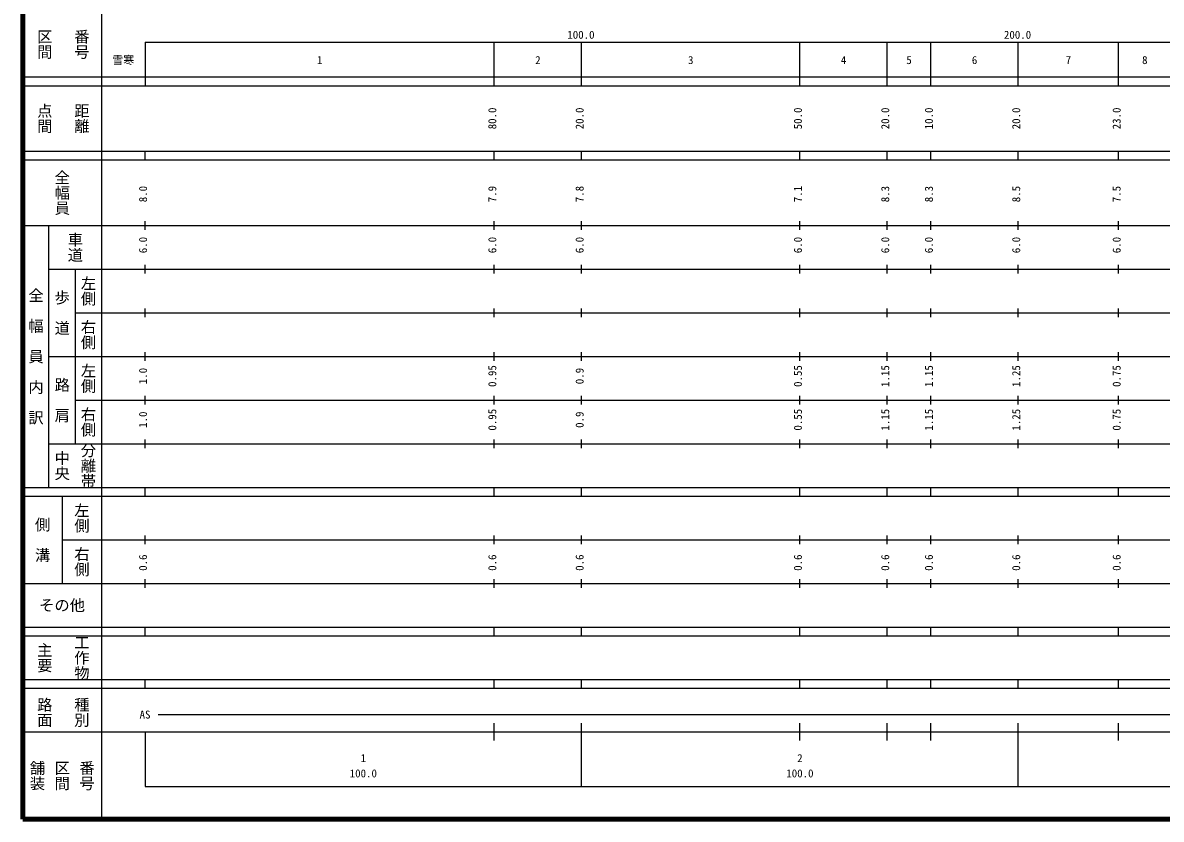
# Model space of a CAD drawing. Units: millimetres on the paper, enlarged 1000 times. Extents: x 40000 to 680000, y 20000 to 380000.
# Drawn here: x 40000 to 300757, y 20000 to 202409 of the extents above; entities that cross this region are included whole.
import ezdxf
from ezdxf.enums import TextEntityAlignment as Align

# ---------------------------------------------------------------- set-up
doc = ezdxf.new("R2010")
doc.units = ezdxf.units.MM
doc.header["$LTSCALE"] = 1000
doc.layers.add('M-TTL', color=2, linetype='Continuous', lineweight=140)
doc.layers.add('M-TTL-BAND', color=7, linetype='Continuous', lineweight=25)
doc.styles.add('@ＭＳ ゴシック', font='')
doc.styles.add('ＭＳ ゴシック', font='')
doc.styles.get('@ＭＳ ゴシック').set_extended_font_data('@MS Gothic')
doc.styles.get('ＭＳ ゴシック').set_extended_font_data('MS Gothic')

msp = doc.modelspace()

# ---------------------------------------------------------------- linework, layer by layer
at = {"layer": 'M-TTL'}
for p, q in [((40000, 380000), (40000, 20000)), ((40000, 20000), (680000, 20000))]:
    msp.add_line(p, q, dxfattribs=at)
at = {"layer": 'M-TTL-BAND'}
for p, q in [((58000, 370000), (58000, 20000)), ((68000, 198000), (579000, 198000)), ((68000, 198000), (68000, 188000)), ((148000, 188000), (148000, 198000)), ((168000, 188000), (168000, 198000)), ((218000, 188000), (218000, 198000)), ((238000, 188000), (238000, 198000)), ((248000, 188000), (248000, 198000)), ((268000, 188000), (268000, 198000)), ((291000, 188000), (291000, 198000)), ((40000, 190000), (579000, 190000)), ((40000, 188000), (579000, 188000)), ((40000, 173000), (579000, 173000)), ((68000, 171000), (68000, 173000)), ((148000, 171000), (148000, 173000)), ((168000, 171000), (168000, 173000)), ((218000, 171000), (218000, 173000)), ((238000, 171000), (238000, 173000)), ((248000, 171000), (248000, 173000)), ((268000, 171000), (268000, 173000)), ((291000, 171000), (291000, 173000)), ((40000, 171000), (579000, 171000)), ((68000, 155000), (68000, 157000)), ((148000, 155000), (148000, 157000)), ((168000, 155000), (168000, 157000)), ((218000, 155000), (218000, 157000)), ((238000, 155000), (238000, 157000)), ((248000, 155000), (248000, 157000)), ((268000, 155000), (268000, 157000)), ((291000, 155000), (291000, 157000)), ((40000, 156000), (579000, 156000)), ((46000, 96000), (46000, 156000)), ((68000, 145000), (68000, 147000)), ((148000, 145000), (148000, 147000)), ((168000, 145000), (168000, 147000)), ((218000, 145000), (218000, 147000)), ((238000, 145000), (238000, 147000)), ((248000, 145000), (248000, 147000)), ((268000, 145000), (268000, 147000)), ((291000, 145000), (291000, 147000)), ((46000, 146000), (579000, 146000)), ((52000, 146000), (52000, 106000)), ((52000, 136000), (579000, 136000)), ((68000, 135000), (68000, 137000)), ((148000, 135000), (148000, 137000)), ((168000, 135000), (168000, 137000)), ((218000, 135000), (218000, 137000)), ((238000, 135000), (238000, 137000)), ((248000, 135000), (248000, 137000)), ((268000, 135000), (268000, 137000)), ((291000, 135000), (291000, 137000)), ((46000, 126000), (579000, 126000)), ((68000, 125000), (68000, 127000)), ((148000, 125000), (148000, 127000)), ((168000, 125000), (168000, 127000)), ((218000, 125000), (218000, 127000)), ((238000, 125000), (238000, 127000)), ((248000, 125000), (248000, 127000)), ((268000, 125000), (268000, 127000)), ((291000, 125000), (291000, 127000)), ((52000, 116000), (579000, 116000)), ((68000, 115000), (68000, 117000)), ((148000, 115000), (148000, 117000)), ((168000, 115000), (168000, 117000)), ((218000, 115000), (218000, 117000)), ((238000, 115000), (238000, 117000)), ((248000, 115000), (248000, 117000)), ((268000, 115000), (268000, 117000)), ((291000, 115000), (291000, 117000)), ((68000, 105000), (68000, 107000)), ((148000, 105000), (148000, 107000)), ((168000, 105000), (168000, 107000)), ((218000, 105000), (218000, 107000)), ((238000, 105000), (238000, 107000)), ((248000, 105000), (248000, 107000)), ((268000, 105000), (268000, 107000)), ((291000, 105000), (291000, 107000)), ((46000, 106000), (579000, 106000)), ((40000, 96000), (579000, 96000)), ((40000, 94000), (579000, 94000)), ((49000, 94000), (49000, 74000)), ((68000, 94000), (68000, 96000)), ((148000, 94000), (148000, 96000)), ((168000, 94000), (168000, 96000)), ((218000, 94000), (218000, 96000)), ((238000, 94000), (238000, 96000)), ((248000, 94000), (248000, 96000)), ((268000, 94000), (268000, 96000)), ((291000, 94000), (291000, 96000)), ((49000, 84000), (579000, 84000)), ((68000, 83000), (68000, 85000)), ((148000, 83000), (148000, 85000)), ((168000, 83000), (168000, 85000)), ((218000, 83000), (218000, 85000)), ((238000, 83000), (238000, 85000)), ((248000, 83000), (248000, 85000)), ((268000, 83000), (268000, 85000)), ((291000, 83000), (291000, 85000)), ((40000, 74000), (579000, 74000)), ((68000, 73000), (68000, 75000)), ((148000, 73000), (148000, 75000)), ((168000, 73000), (168000, 75000)), ((218000, 73000), (218000, 75000)), ((238000, 73000), (238000, 75000)), ((248000, 73000), (248000, 75000)), ((268000, 73000), (268000, 75000)), ((291000, 73000), (291000, 75000)), ((40000, 64000), (579000, 64000)), ((68000, 62000), (68000, 64000)), ((148000, 62000), (148000, 64000)), ((168000, 62000), (168000, 64000)), ((218000, 62000), (218000, 64000)), ((238000, 62000), (238000, 64000)), ((248000, 62000), (248000, 64000)), ((268000, 62000), (268000, 64000)), ((291000, 62000), (291000, 64000)), ((40000, 62000), (579000, 62000)), ((40000, 52000), (579000, 52000)), ((40000, 50000), (579000, 50000)), ((68000, 50000), (68000, 52000)), ((148000, 50000), (148000, 52000)), ((168000, 50000), (168000, 52000)), ((218000, 50000), (218000, 52000)), ((238000, 50000), (238000, 52000)), ((248000, 50000), (248000, 52000)), ((268000, 50000), (268000, 52000)), ((291000, 50000), (291000, 52000)), ((71000, 44000), (510500, 44000)), ((148000, 38000), (148000, 42000)), ((168000, 27500), (168000, 42000)), ((218000, 38000), (218000, 42000)), ((238000, 38000), (238000, 42000)), ((248000, 38000), (248000, 42000)), ((268000, 27500), (268000, 42000)), ((291000, 38000), (291000, 42000)), ((40000, 40000), (579000, 40000)), ((68000, 40000), (68000, 27500)), ((68000, 27500), (579000, 27500))]:
    msp.add_line(p, q, dxfattribs=at)

# ---------------------------------------------------------------- texts
at = {"layer": 'M-TTL-BAND', "style": '@ＭＳ ゴシック'}
for s, p in [('番号', (53500, 197500)), ('区間', (45000, 197500)), ('点間', (45000, 180500)), ('距離', (53500, 180500)), ('全幅員', (49000, 163500)), ('車道', (52000, 151000)), ('左側', (55000, 141000)), ('全\u3000幅\u3000員\u3000内\u3000訳', (43000, 126000)), ('歩\u3000道', (49000, 136000)), ('右側', (55000, 131000)), ('左側', (55000, 121000)), ('路\u3000肩', (49000, 116000)), ('右側', (55000, 111000)), ('中央', (49000, 101000)), ('分離帯', (55000, 101000)), ('左側', (53500, 89000)), ('側\u3000溝', (44500, 84000)), ('右側', (53500, 79000)), ('主要', (45000, 57000)), ('工作物', (53500, 57000)), ('路面', (45000, 44500)), ('種別', (53500, 44500)), ('舗装', (43333, 30000)), ('区間', (49000, 30000)), ('番号', (54667, 30000))]:
    msp.add_text(s, height=2566, rotation=270, dxfattribs=at).set_placement(p, align=Align.MIDDLE_CENTER)
at = {"layer": 'M-TTL-BAND', "style": 'ＭＳ ゴシック'}
for s, p in [('100.0', (167844, 198195)), ('200.0', (267844, 198195)), ('雪寒', (63017, 192405)), ('1', (108000, 192405)), ('2', (158000, 192405)), ('3', (193000, 192405)), ('4', (228000, 192405)), ('5', (243000, 192405)), ('6', (258000, 192405)), ('7', (279500, 192405)), ('8', (297000, 192405)), ('AS', (68000, 42500)), ('1', (118000, 32523)), ('2', (218000, 32523)), ('100.0', (118000, 29033)), ('100.0', (218000, 29033))]:
    msp.add_text(s, height=1833, dxfattribs=at).set_placement(p, align=Align.BOTTOM_CENTER)
for s, p in [('80.0', (149000, 180500)), ('20.0', (169000, 180500)), ('50.0', (219000, 180500)), ('20.0', (239000, 180500)), ('10.0', (249000, 180500)), ('20.0', (269000, 180500)), ('23.0', (292000, 180500)), ('8.0', (69000, 163174)), ('7.9', (149000, 163174)), ('7.8', (169000, 163174)), ('7.1', (219000, 163174)), ('8.3', (239000, 163174)), ('8.3', (249000, 163174)), ('8.5', (269000, 163174)), ('7.5', (292000, 163174)), ('6.0', (69000, 151500)), ('6.0', (149000, 151500)), ('6.0', (169000, 151500)), ('6.0', (219000, 151500)), ('6.0', (239000, 151500)), ('6.0', (249000, 151500)), ('6.0', (269000, 151500)), ('6.0', (292000, 151500)), ('1.0', (69000, 121500)), ('0.95', (149000, 121500)), ('0.9', (169000, 121500)), ('0.55', (219000, 121500)), ('1.15', (239000, 121500)), ('1.15', (249000, 121500)), ('1.25', (269000, 121500)), ('0.75', (292000, 121500)), ('1.0', (69000, 111500)), ('0.95', (149000, 111500)), ('0.9', (169000, 111500)), ('0.55', (219000, 111500)), ('1.15', (239000, 111500)), ('1.15', (249000, 111500)), ('1.25', (269000, 111500)), ('0.75', (292000, 111500)), ('0.6', (69000, 78764)), ('0.6', (149000, 78764)), ('0.6', (169000, 78764)), ('0.6', (219000, 78764)), ('0.6', (239000, 78764)), ('0.6', (249000, 78764)), ('0.6', (269000, 78764)), ('0.6', (292000, 78764))]:
    msp.add_text(s, height=1833, rotation=90, dxfattribs=at).set_placement(p, align=Align.BOTTOM_CENTER)
msp.add_text('その他', height=2566, dxfattribs=at).set_placement((49000, 69000), align=Align.MIDDLE_CENTER)

doc.saveas('drawing.dxf')
